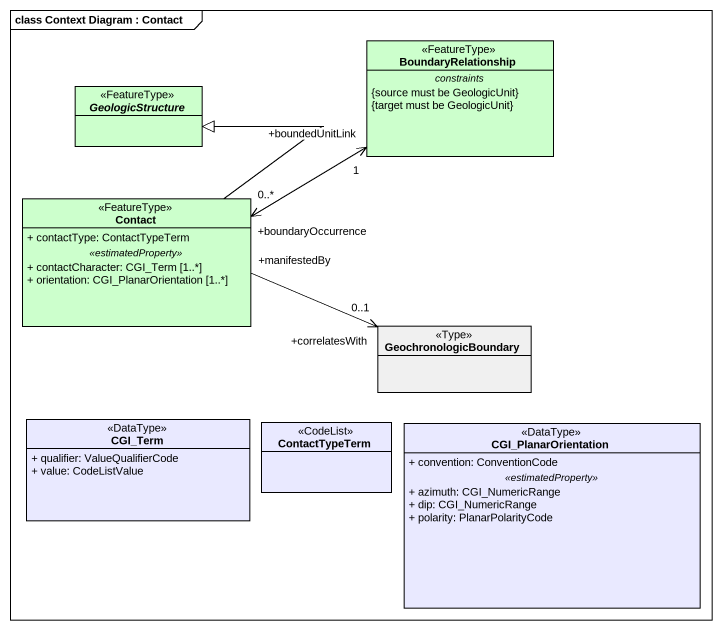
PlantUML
@startuml
mainframe class Context Diagram : Contact
hide circle
hide empty members
skinparam classAttributeIconSize 0
class BoundaryRelationship <<FeatureType>> #CCFFCC {
  -- constraints --
  {source must be GeologicUnit}
  {target must be GeologicUnit}
}
abstract class GeologicStructure <<FeatureType>> #CCFFCC
class Contact <<FeatureType>> #CCFFCC {
  + contactType: ContactTypeTerm
  .. <<estimatedProperty>> ..
  + contactCharacter: CGI_Term [1..*]
  + orientation: CGI_PlanarOrientation [1..*]
}
class GeochronologicBoundary <<Type>> #F0F0F0
class CGI_Term <<DataType>> #E9E9FF {
  + qualifier: ValueQualifierCode
  + value: CodeListValue
}
class ContactTypeTerm <<CodeList>> #E9E9FF
class CGI_PlanarOrientation <<DataType>> #E9E9FF {
  + convention: ConventionCode
  .. <<estimatedProperty>> ..
  + azimuth: CGI_NumericRange
  + dip: CGI_NumericRange
  + polarity: PlanarPolarityCode
}
Contact "+boundaryOccurrence\n0..*" <-right-> "+boundedUnitLink\n1" BoundaryRelationship
Contact -up-|> GeologicStructure
Contact "+manifestedBy" -right-> "+correlatesWith\n0..1" GeochronologicBoundary
@enduml
